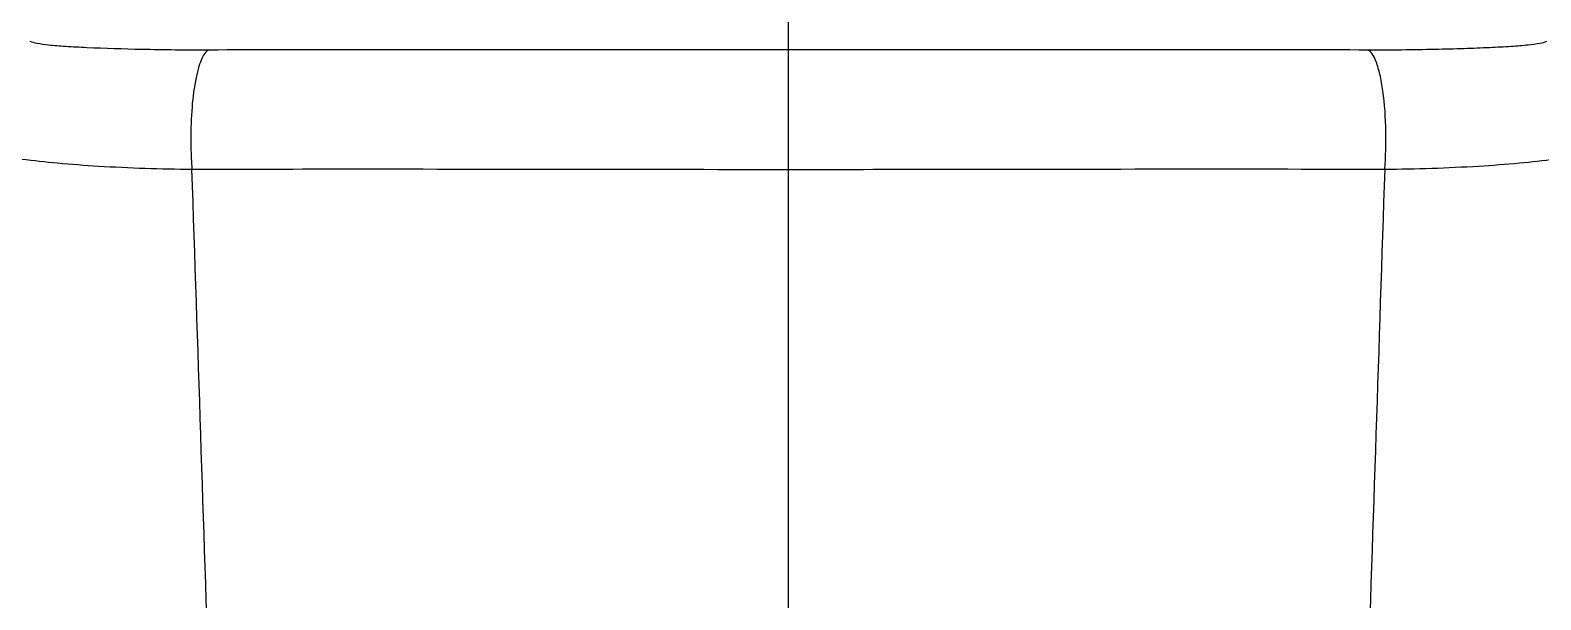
# Model space of a CAD drawing. Header units: millimetres. Extents: x 1091 to 1735, y 843 to 1297.
# Drawn here: x 1455.22 to 1488.65, y 1188.63 to 1201.24 of the extents above; entities that cross this region are included whole.
import ezdxf

# ---------------------------------------------------------------- set-up
doc = ezdxf.new("R2010")
doc.units = ezdxf.units.MM

msp = doc.modelspace()

# ---------------------------------------------------------------- linework, layer by layer
at = {"color": 7, "linetype": 'Continuous'}
msp.add_line((1472.001, 1180.37), (1472.001, 1215.994), dxfattribs=at)
for points, knots in [([(1459.174, 1200.804), (1458.68, 1200.8), (1457.78, 1200.811), (1456.723, 1200.841), (1456.035, 1200.879), (1455.666, 1200.906), (1455.405, 1200.939), (1455.272, 1200.974), (1455.224, 1200.993)], [0, 0, 0, 0, 0.374631, 0.681093, 0.800955, 0.896265, 0.960932, 1, 1, 1, 1]), ([(1459.174, 1200.804), (1459.146, 1200.792), (1459.087, 1200.738), (1459.017, 1200.613), (1458.948, 1200.426), (1458.86, 1200.066), (1458.792, 1199.52), (1458.776, 1199.057), (1458.777, 1198.813)], [0, 0, 0, 0, 0.04448, 0.111618, 0.206804, 0.330752, 0.647432, 1, 1, 1, 1]), ([(1472.001, 1200.806), (1469.848, 1200.807), (1465.573, 1200.808), (1461.297, 1200.814), (1459.174, 1200.804)], [0, 0, 0, 0, 0.50349, 1, 1, 1, 1]), ([(1484.828, 1200.804), (1482.705, 1200.814), (1478.429, 1200.808), (1474.154, 1200.807), (1472.001, 1200.806)], [0, 0, 0, 0, 0.49651, 1, 1, 1, 1]), ([(1488.778, 1200.993), (1488.734, 1200.969), (1488.597, 1200.94), (1488.338, 1200.907), (1487.967, 1200.879), (1487.496, 1200.853), (1486.933, 1200.832), (1486.033, 1200.809), (1485.323, 1200.8), (1484.828, 1200.804)], [0, 0, 0, 0, 0.037802, 0.104286, 0.198928, 0.318784, 0.461824, 0.625391, 1, 1, 1, 1]), ([(1485.198, 1198.167), (1485.221, 1198.447), (1485.237, 1199.025), (1485.192, 1199.729), (1485.103, 1200.241), (1485.025, 1200.52), (1484.941, 1200.705), (1484.865, 1200.788), (1484.828, 1200.804)], [0, 0, 0, 0, 0.309659, 0.637455, 0.775631, 0.882597, 0.95562, 1, 1, 1, 1]), ([(1453.355, 1198.882), (1453.374, 1198.854), (1453.432, 1198.8), (1453.606, 1198.699), (1453.931, 1198.59), (1454.433, 1198.479), (1455.082, 1198.381), (1455.865, 1198.297), (1457.12, 1198.204), (1458.113, 1198.173), (1458.804, 1198.167)], [0, 0, 0, 0, 0.018203, 0.042021, 0.108697, 0.20159, 0.320191, 0.463152, 0.626942, 1, 1, 1, 1]), ([(1458.777, 1198.813), (1458.777, 1198.758), (1458.78, 1198.543), (1458.791, 1198.327), (1458.804, 1198.167)], [0, 0, 0, 0, 0.254038, 1, 1, 1, 1]), ([(1485.198, 1198.167), (1485.891, 1198.173), (1486.887, 1198.204), (1488.143, 1198.297), (1488.924, 1198.381), (1489.571, 1198.48), (1490.072, 1198.591), (1490.396, 1198.699), (1490.571, 1198.8), (1490.628, 1198.854), (1490.647, 1198.882)], [0, 0, 0, 0, 0.374493, 0.537928, 0.680432, 0.798742, 0.891455, 0.958031, 0.98182, 1, 1, 1, 1]), ([(1458.804, 1198.167), (1459.891, 1198.169), (1462.629, 1198.174), (1467.028, 1198.166), (1470.339, 1198.163), (1472.001, 1198.162)], [0, 0, 0, 0, 0.24719, 0.622254, 1, 1, 1, 1]), ([(1472.001, 1198.162), (1473.109, 1198.163), (1475.873, 1198.164), (1480.272, 1198.174), (1483.563, 1198.171), (1485.198, 1198.167)], [0, 0, 0, 0, 0.251988, 0.628251, 1, 1, 1, 1])]:
    msp.add_open_spline(points, degree=3, knots=knots, dxfattribs=at)
for points in [[(1459.192, 1186.428), (1459.063, 1190.341), (1458.934, 1194.254), (1458.804, 1198.167)], [(1485.198, 1198.167), (1485.069, 1194.254), (1484.939, 1190.341), (1484.81, 1186.428)]]:
    msp.add_open_spline(points, degree=3, dxfattribs=at)

doc.saveas('drawing.dxf')
